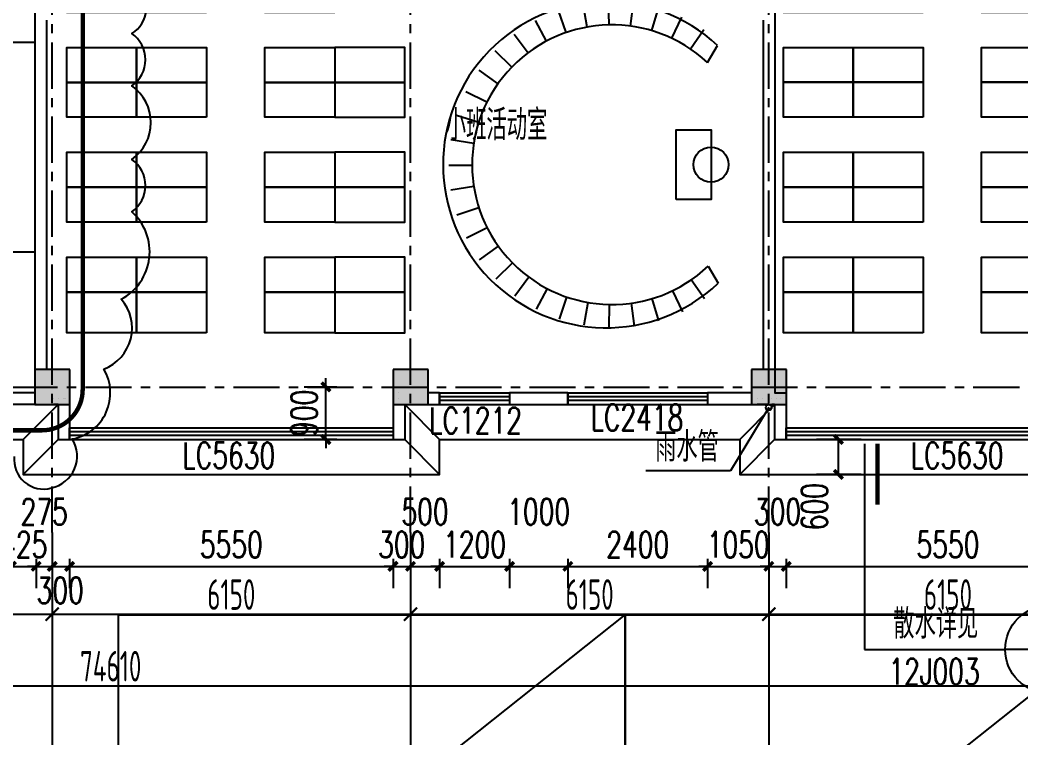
# Model space of a CAD drawing. Header units: millimetres. Extents: x -1048436 to -185795, y -983427 to 400387.
# Drawn here: x -717615 to -700435, y -511119 to -498794 of the extents above; entities that cross this region are included whole.
import ezdxf

# ---------------------------------------------------------------- set-up
doc = ezdxf.new("R2010")
doc.units = ezdxf.units.MM
doc.header["$LTSCALE"] = 500
doc.linetypes.add('DASH', pattern=[0.35, 0.25, -0.1])
doc.linetypes.add('一层轴网$0$CENTER', pattern=[50.8, 31.75, -6.35, 6.35, -6.35])
for name, color, linetype in [('COLUMN', 254, 'Continuous'), ('DIM_LEAD', 3, 'Continuous'), ('PUB_DIM', 3, 'Continuous'), ('PUB_HATCH', 8, 'Continuous'), ('PUB_TEXT', 7, 'Continuous'), ('WINDOW', 4, 'Continuous'), ('WINDOW_TEXT', 7, 'Continuous'), ('一层轴网$0$建-符号', 150, 'Continuous'), ('一层轴网$0$建-轴线', 1, '一层轴网$0$CENTER'), ('建-墙', 254, 'Continuous'), ('建-家具', 8, 'Continuous'), ('建-屋面-排水沟落水口', 175, 'Continuous'), ('建-平面-家具', 251, 'Continuous'), ('建-文字', 4, 'Continuous'), ('建-符号', 13, 'Continuous'), ('建-符号-箭头', 13, 'Continuous'), ('景-平面-绿化填充', 56, 'Continuous')]:
    doc.layers.add(name, color=color, linetype=linetype)
doc.layers.add('建-修改云', color=30, linetype='Continuous', plot=False)
doc.layers.add('建-非打-01', color=6, linetype='Continuous', plot=False)
doc.styles.add('_TCH_DIM', font='SIMPLEX', dxfattribs={"bigfont": 'GBCBIG'})
doc.styles.add('_TCH_DIM_T3', font='SIMPLEX', dxfattribs={"width": 0.705882, "bigfont": 'GBCBIG'})
doc.styles.add('_TCH_WINDOW', font='SIMPLEX', dxfattribs={"height": 3.5, "bigfont": 'GBCBIG'})
doc.styles.add('XD2008', font='xd-hzs.shx', dxfattribs={"width": 0.7, "bigfont": 'xd-hztxt.shx'})
doc.styles.add('一层轴网$0$XD2008_T3', font='xd-hzs.shx', dxfattribs={"width": 0.7, "bigfont": 'xd-hztxt.shx'})
doc.dimstyles.new('_TCH_ARCH&&150', dxfattribs={"dimtxt": 446.25, "dimasz": 150, "dimexe": 375, "dimexo": 450, "dimgap": 150, "dimtad": 1, "dimdec": 0, "dimzin": 0, "dimdsep": 46, "dimtxsty": '_TCH_DIM_T3', "dimblk": 'ARCHTICK', "dimcen": 0.09, "dimclrt": 7, "dimazin": 2, "dimtfac": 1, "dimtdec": 0, "dimtix": 1, "dimtmove": 2, "dimatfit": 3, "dimldrblk": 'ARCHTICK', "dimfxl": 1, "dimtolj": 1, "dimtzin": 0, "dimarcsym": 0})
doc.dimstyles.new('一层轴网$0$XD100&&150', dxfattribs={"dimtxt": 525, "dimasz": 225, "dimexe": 150, "dimexo": 150, "dimgap": 75, "dimtad": 1, "dimdec": 0, "dimdsep": 46, "dimtxsty": '一层轴网$0$XD2008_T3', "dimblk": '一层轴网$0$_ARCHTICK', "dimcen": 2.5, "dimdle": 150, "dimclrt": 7, "dimaunit": 1, "dimadec": 0, "dimazin": 0, "dimtfac": 1, "dimtdec": 0, "dimtix": 1, "dimtmove": 0, "dimatfit": 3, "dimfxl": 1, "dimtolj": 1, "dimtzin": 0, "dimarcsym": 0})

# ---------------------------------------------------------------- blocks, each defined once
blk = doc.blocks.new('tjytk')
at = {"layer": '建-家具'}
for p, q in [((22707351, -4836232), (22707280, -4835838)), ((22707711, -4835794), (22707720, -4836194)), ((22708092, -4836214), (22708144, -4835818)), ((22708568, -4835908), (22708455, -4836292)), ((22706991, -4836326), (22706860, -4835948)), ((22708803, -4836424), (22708974, -4836063)), ((22706650, -4836474), (22706462, -4836121)), ((22706096, -4836353), (22706336, -4836673)), ((22709350, -4836278), (22709125, -4836609)), ((22709416, -4836841), (22709589, -4836549)), ((22706057, -4836919), (22705771, -4836639)), ((22705493, -4836973), (22705819, -4837204)), ((22705628, -4837523), (22705270, -4837345)), ((22705107, -4837746), (22705488, -4837867)), ((22705404, -4838229), (22705008, -4838169)), ((22704976, -4838601), (22705376, -4838600)), ((22705406, -4838971), (22705011, -4839034)), ((22705112, -4839455), (22705492, -4839332)), ((22705634, -4839676), (22705277, -4839856)), ((22705502, -4840227), (22705827, -4839994)), ((22706066, -4840278), (22705781, -4840559)), ((22709425, -4840337), (22709600, -4840628)), ((22706109, -4840843), (22706347, -4840522)), ((22706662, -4840719), (22706476, -4841074)), ((22709363, -4840900), (22709136, -4840571)), ((22706875, -4841245), (22707003, -4840866)), ((22708583, -4841275), (22708468, -4840892)), ((22708814, -4840757), (22708988, -4841118)), ((22707364, -4840958), (22707295, -4841352)), ((22707727, -4841393), (22707734, -4840993)), ((22708105, -4840971), (22708159, -4841367))]:
    blk.add_line(p, q, dxfattribs=at)
at = {"layer": '建-家具', "elevation": 0}
blk.add_lwpolyline([(22708876, -4839194), (22708876, -4837994), (22709476, -4837994), (22709476, -4839194)], close=True, dxfattribs=at)
at = {"layer": '建-家具'}
blk.add_circle((22709476, -4838594), 300, dxfattribs=at)
for centre, radius in [((22707676, -4838594), 2800), ((22707776, -4838594), 2400)]:
    blk.add_arc(centre, radius, 46.9055, 313.4094, dxfattribs=at)
blk = doc.blocks.new('A$C3D0C7A98')
at = {"layer": '建-家具'}
for points in [[(-5000, 6730), (-6200, 6730), (-6200, 7330), (-5000, 7330)], [(-3800, 6730), (-5000, 6730), (-5000, 7330), (-3800, 7330)], [(-5000, 6130), (-6200, 6130), (-6200, 6730), (-5000, 6730)], [(-3800, 6130), (-5000, 6130), (-5000, 6730), (-3800, 6730)], [(-5000, 4930), (-6200, 4930), (-6200, 5530), (-5000, 5530)], [(-3800, 4930), (-5000, 4930), (-5000, 5530), (-3800, 5530)], [(-5000, 4330), (-6200, 4330), (-6200, 4930), (-5000, 4930)], [(-3800, 4330), (-5000, 4330), (-5000, 4930), (-3800, 4930)], [(-5000, 3130), (-6200, 3130), (-6200, 3730), (-5000, 3730)], [(-3800, 3130), (-5000, 3130), (-5000, 3730), (-3800, 3730)], [(-5000, 2530), (-6200, 2530), (-6200, 3130), (-5000, 3130)], [(-3800, 2530), (-5000, 2530), (-5000, 3130), (-3800, 3130)], [(-5000, 1330), (-6200, 1330), (-6200, 1930), (-5000, 1930)], [(-3800, 1330), (-5000, 1330), (-5000, 1930), (-3800, 1930)], [(-5000, 630), (-6200, 630), (-6200, 1330), (-5000, 1330)], [(-3800, 630), (-5000, 630), (-5000, 1330), (-3800, 1330)]]:
    blk.add_lwpolyline(points, close=True, dxfattribs=at)
at = {"layer": '建-家具', "elevation": 0}
for points in [[(-1600, 6730), (-2800, 6730), (-2800, 7330), (-1600, 7330)], [(-1600, 6130), (-2800, 6130), (-2800, 6730), (-1600, 6730)], [(-1600, 4930), (-2800, 4930), (-2800, 5530), (-1600, 5530)], [(-1600, 4930), (-400, 4930), (-400, 5530), (-1600, 5530)], [(-1600, 4330), (-2800, 4330), (-2800, 4930), (-1600, 4930)], [(-1600, 4330), (-400, 4330), (-400, 4930), (-1600, 4930)], [(-1600, 3130), (-2800, 3130), (-2800, 3730), (-1600, 3730)], [(-1600, 3130), (-400, 3130), (-400, 3730), (-1600, 3730)], [(-1600, 2530), (-2800, 2530), (-2800, 3130), (-1600, 3130)], [(-1600, 2530), (-400, 2530), (-400, 3130), (-1600, 3130)], [(-1600, 1330), (-2800, 1330), (-2800, 1930), (-1600, 1930)], [(-1600, 1330), (-400, 1330), (-400, 1930), (-1600, 1930)], [(-1600, 630), (-2800, 630), (-2800, 1330), (-1600, 1330)], [(-1600, 630), (-400, 630), (-400, 1330), (-1600, 1330)]]:
    blk.add_lwpolyline(points, close=True, dxfattribs=at)
at = {"layer": '建-家具', "linetype": 'Continuous', "extrusion": (0, 0, -1), "xscale": -1, "zscale": -1}
blk.add_blockref('tjytk', (22704618, 4842111), dxfattribs=at)
blk = doc.blocks.new('fdhgh')
at = {"layer": '景-平面-绿化填充'}
h = blk.add_hatch(dxfattribs=at)
h.set_pattern_fill('GRASS', color=256, scale=500, style=0)
h.set_pattern_definition([(90, (-26937.1, -803185.1), (-997.7955, 997.7955), [264.5807, -1731.0102]), (45, (-26937.1, -803185.1), (-997.7962, 997.7962), [264.5807, -1146.5161]), (135, (-26937.1, -803185.1), (-997.7962, -997.7962), [264.5807, -1146.5161])])
edge = h.paths.add_edge_path()
edge.add_line((-1391918, -533384), (-1391918, -500074))
edge.add_line((-1391918, -500074), (-1392920, -492192))
edge.add_line((-1392920, -492192), (-1460021, -492192))
edge.add_line((-1460021, -492192), (-1460021, -494283))
edge.add_arc((-1458021, -494283), 2000, 180, 270)
edge.add_line((-1458021, -496283), (-1434821, -496283))
edge.add_line((-1434821, -496283), (-1434821, -501283))
edge.add_line((-1434821, -501283), (-1452821, -501283))
edge.add_line((-1452821, -501283), (-1452821, -499283))
edge.add_line((-1452821, -499283), (-1458021, -499283))
edge.add_arc((-1458021, -501283), 2000, 90, 180)
edge.add_line((-1460021, -501283), (-1460021, -502283))
edge.add_line((-1460021, -502283), (-1406458, -502283))
edge.add_line((-1406458, -502283), (-1405476, -509988))
edge.add_line((-1405476, -509988), (-1405271, -509962))
edge.add_arc((-1405406, -508971), 1000, 277.7235, 360)
edge.add_line((-1404406, -508971), (-1404666, -506861))
edge.add_line((-1404666, -506861), (-1395440, -505688))
edge.add_line((-1395440, -505688), (-1393762, -518881))
edge.add_line((-1393762, -518881), (-1399615, -519626))
edge.add_arc((-1399489, -520618), 1000, 97.2475, 187.2475)
edge.add_line((-1400481, -520744), (-1400418, -521240))
edge.add_line((-1400418, -521240), (-1393573, -520369))
edge.add_line((-1393573, -520369), (-1391918, -533384))
edge = h.paths.add_edge_path()
edge.add_line((-1460644, -592730), (-1436235, -592730))
edge.add_line((-1436235, -592730), (-1436235, -590271))
edge.add_line((-1436235, -590271), (-1440973, -590271))
edge.add_line((-1440973, -590271), (-1440973, -582660))
edge.add_line((-1440973, -582660), (-1449771, -582659))
edge.add_line((-1449771, -582659), (-1449771, -583259))
edge.add_line((-1449771, -583259), (-1463873, -583259))
edge.add_line((-1463873, -583259), (-1463873, -584960))
edge.add_line((-1463873, -584960), (-1474580, -584960))
edge.add_line((-1474580, -584960), (-1476321, -583426))
edge.add_line((-1476321, -583426), (-1476321, -574192))
edge.add_line((-1476321, -574192), (-1481371, -574192))
edge.add_line((-1481371, -574192), (-1481371, -577350))
edge.add_arc((-1472371, -577350), 9000, 180, 247.0886)
edge.add_line((-1475875, -585640), (-1464599, -590406))
edge.add_arc((-1467358, -599627), 9626, 45.7713, 73.3481, ccw=False)
at = {"layer": '建-平面-家具', "linetype": 'Continuous'}
for p, q in [((-1435679, -592730), (-1427535, -586271)), ((-1426979, -592730), (-1418835, -586271))]:
    blk.add_line(p, q, dxfattribs=at)
for points in [[(-1436235, -586271), (-1427535, -586271), (-1427535, -592730)], [(-1436235, -592730), (-1436235, -586271)], [(-1427535, -586271), (-1418835, -586271), (-1418835, -592730)], [(-1427535, -592730), (-1427535, -586271)]]:
    blk.add_lwpolyline(points, dxfattribs=at)
blk = doc.blocks.new('一层轴网$0$_ARCHTICK')
at = {"color": 0, "linetype": 'ByBlock', "const_width": 0.15}
blk.add_lwpolyline([(-0.5, -0.5), (0.5, 0.5)], dxfattribs=at)
blk = doc.blocks.new('*D2902')
at = {"layer": 'Defpoints', "color": 0, "transparency": 16777216}
for p in [(30150, -2500), (36300, -2500), (36300, -3900)]:
    blk.add_point(p, dxfattribs=at)
at = {"layer": '一层轴网$0$建-符号', "color": 0, "lineweight": -2, "transparency": 16777216}
for p, q in [((30150, -2650), (30150, -4050)), ((36300, -2650), (36300, -4050)), ((30000, -3900), (36450, -3900))]:
    blk.add_line(p, q, dxfattribs=at)
at = {"layer": '一层轴网$0$建-符号', "color": 0, "lineweight": -2, "transparency": 16777216, "xscale": 225, "yscale": 225, "zscale": 225, "rotation": 180}
blk.add_blockref('一层轴网$0$_ARCHTICK', (30150, -3900), dxfattribs=at)
at = {"layer": '一层轴网$0$建-符号', "color": 0, "lineweight": -2, "transparency": 16777216, "xscale": 225, "yscale": 225, "zscale": 225}
blk.add_blockref('一层轴网$0$_ARCHTICK', (36300, -3900), dxfattribs=at)
at = {"layer": '一层轴网$0$建-符号', "color": 7, "transparency": 16777216, "insert": (33225, -3562.5), "char_height": 525, "attachment_point": 5, "style": '一层轴网$0$XD2008_T3'}
blk.add_mtext('\\A1;6150', dxfattribs=at)
blk = doc.blocks.new('*D2903')
at = {"layer": 'Defpoints', "color": 0, "transparency": 16777216}
for p in [(36300, -2500), (42450, -2500), (42450, -3900)]:
    blk.add_point(p, dxfattribs=at)
at = {"layer": '一层轴网$0$建-符号', "color": 0, "lineweight": -2, "transparency": 16777216}
for p, q in [((36300, -2650), (36300, -4050)), ((42450, -2650), (42450, -4050)), ((36150, -3900), (42600, -3900))]:
    blk.add_line(p, q, dxfattribs=at)
at = {"layer": '一层轴网$0$建-符号', "color": 0, "lineweight": -2, "transparency": 16777216, "xscale": 225, "yscale": 225, "zscale": 225, "rotation": 180}
blk.add_blockref('一层轴网$0$_ARCHTICK', (36300, -3900), dxfattribs=at)
at = {"layer": '一层轴网$0$建-符号', "color": 0, "lineweight": -2, "transparency": 16777216, "xscale": 225, "yscale": 225, "zscale": 225}
blk.add_blockref('一层轴网$0$_ARCHTICK', (42450, -3900), dxfattribs=at)
at = {"layer": '一层轴网$0$建-符号', "color": 7, "transparency": 16777216, "insert": (39375, -3562.5), "char_height": 525, "attachment_point": 5, "style": '一层轴网$0$XD2008_T3'}
blk.add_mtext('\\A1;6150', dxfattribs=at)
blk = doc.blocks.new('*D2904')
at = {"layer": 'Defpoints', "color": 0, "transparency": 16777216}
for p in [(42450, -2500), (48600, -2500), (48600, -3900)]:
    blk.add_point(p, dxfattribs=at)
at = {"layer": '一层轴网$0$建-符号', "color": 0, "lineweight": -2, "transparency": 16777216}
for p, q in [((42450, -2650), (42450, -4050)), ((48600, -2650), (48600, -4050)), ((42300, -3900), (48750, -3900))]:
    blk.add_line(p, q, dxfattribs=at)
at = {"layer": '一层轴网$0$建-符号', "color": 0, "lineweight": -2, "transparency": 16777216, "xscale": 225, "yscale": 225, "zscale": 225, "rotation": 180}
blk.add_blockref('一层轴网$0$_ARCHTICK', (42450, -3900), dxfattribs=at)
at = {"layer": '一层轴网$0$建-符号', "color": 0, "lineweight": -2, "transparency": 16777216, "xscale": 225, "yscale": 225, "zscale": 225}
blk.add_blockref('一层轴网$0$_ARCHTICK', (48600, -3900), dxfattribs=at)
at = {"layer": '一层轴网$0$建-符号', "color": 7, "transparency": 16777216, "insert": (45525, -3562.5), "char_height": 525, "attachment_point": 5, "style": '一层轴网$0$XD2008_T3'}
blk.add_mtext('\\A1;6150', dxfattribs=at)
blk = doc.blocks.new('*D2905')
at = {"layer": 'Defpoints', "color": 0, "transparency": 16777216}
for p in [(48600, -2500), (54750, -2500), (54750, -3900)]:
    blk.add_point(p, dxfattribs=at)
at = {"layer": '一层轴网$0$建-符号', "color": 0, "lineweight": -2, "transparency": 16777216}
for p, q in [((48600, -2650), (48600, -4050)), ((54750, -2650), (54750, -4050)), ((48450, -3900), (54900, -3900))]:
    blk.add_line(p, q, dxfattribs=at)
at = {"layer": '一层轴网$0$建-符号', "color": 0, "lineweight": -2, "transparency": 16777216, "xscale": 225, "yscale": 225, "zscale": 225, "rotation": 180}
blk.add_blockref('一层轴网$0$_ARCHTICK', (48600, -3900), dxfattribs=at)
at = {"layer": '一层轴网$0$建-符号', "color": 0, "lineweight": -2, "transparency": 16777216, "xscale": 225, "yscale": 225, "zscale": 225}
blk.add_blockref('一层轴网$0$_ARCHTICK', (54750, -3900), dxfattribs=at)
at = {"layer": '一层轴网$0$建-符号', "color": 7, "transparency": 16777216, "insert": (51675, -3562.5), "char_height": 525, "attachment_point": 5, "style": '一层轴网$0$XD2008_T3'}
blk.add_mtext('\\A1;6150', dxfattribs=at)
blk = doc.blocks.new('*D2910')
at = {"layer": 'Defpoints', "color": 0, "transparency": 16777216}
for p in [(0, -4275), (74610, -4275), (74610, -5130)]:
    blk.add_point(p, dxfattribs=at)
at = {"layer": '一层轴网$0$建-符号', "color": 0, "lineweight": -2, "transparency": 16777216}
for p, q in [((0, -4425), (0, -5280)), ((74610, -4425), (74610, -5280)), ((-150, -5130), (74760, -5130))]:
    blk.add_line(p, q, dxfattribs=at)
at = {"layer": '一层轴网$0$建-符号', "color": 0, "lineweight": -2, "transparency": 16777216, "xscale": 225, "yscale": 225, "zscale": 225, "rotation": 180}
blk.add_blockref('一层轴网$0$_ARCHTICK', (0, -5130), dxfattribs=at)
at = {"layer": '一层轴网$0$建-符号', "color": 0, "lineweight": -2, "transparency": 16777216, "xscale": 225, "yscale": 225, "zscale": 225}
blk.add_blockref('一层轴网$0$_ARCHTICK', (74610, -5130), dxfattribs=at)
at = {"layer": '一层轴网$0$建-符号', "color": 7, "transparency": 16777216, "insert": (37305, -4793), "char_height": 525, "attachment_point": 5, "style": '一层轴网$0$XD2008_T3'}
blk.add_mtext('\\A1;74610', dxfattribs=at)
blk = doc.blocks.new('A$C06EE1D4D')
at = {"layer": 'DIM_LEAD'}
for p, q in [((117055, 35075), (116397, 33986)), ((116397, 33986), (114948, 33986))]:
    blk.add_line(p, q, dxfattribs=at)
at = {"layer": '建-屋面-排水沟落水口'}
blk.add_circle((117055, 35075), 50, dxfattribs=at)
at = {"layer": 'PUB_TEXT', "style": '_TCH_DIM'}
blk.add_text('雨水管', height=506.4, dxfattribs=at).set_placement((115105, 34144))
blk = doc.blocks.new('_ArchTick')
at = {"color": 0, "linetype": 'ByBlock', "const_width": 0.4}
blk.add_lwpolyline([(-0.5, -0.5), (0.5, 0.5)], dxfattribs=at)
blk = doc.blocks.new('*D343')
at = {"layer": 'Defpoints', "color": 0, "transparency": 16777216}
for p in [(-703569, -505994), (-702730, -505994), (-702730, -506594)]:
    blk.add_point(p, dxfattribs=at)
at = {"layer": 'PUB_DIM', "color": 0, "lineweight": -2, "transparency": 16777216}
for p, q in [((-703180, -505994), (-703944, -505994)), ((-703569, -506594), (-703569, -505994)), ((-703180, -506594), (-703944, -506594))]:
    blk.add_line(p, q, dxfattribs=at)
at = {"layer": 'PUB_DIM', "color": 0, "lineweight": -2, "transparency": 16777216, "xscale": 150, "yscale": 150, "zscale": 150}
for p, rotation in [((-703569, -505994), 90), ((-703569, -506594), 270)]:
    blk.add_blockref('_ArchTick', p, dxfattribs=dict(at, rotation=rotation))
at = {"layer": 'PUB_DIM', "color": 7, "transparency": 16777216, "insert": (-703981, -507149), "char_height": 446.2, "attachment_point": 5, "rotation": 90, "style": '_TCH_DIM_T3'}
blk.add_mtext('\\A1;600', dxfattribs=at)
blk = doc.blocks.new('*D1748')
at = {"layer": 'Defpoints', "color": 0, "transparency": 16777216}
for p in [(-712365, -505094), (-711728, -505094), (-711728, -505994)]:
    blk.add_point(p, dxfattribs=at)
at = {"layer": 'PUB_DIM', "color": 0, "lineweight": -2, "transparency": 16777216}
for p, q in [((-712365, -505094), (-712365, -504944)), ((-712178, -505094), (-712740, -505094)), ((-712365, -505994), (-712365, -505094)), ((-712178, -505994), (-712740, -505994)), ((-712365, -505994), (-712365, -506144))]:
    blk.add_line(p, q, dxfattribs=at)
at = {"layer": 'PUB_DIM', "color": 0, "lineweight": -2, "transparency": 16777216, "xscale": 150, "yscale": 150, "zscale": 150}
for p, rotation in [((-712365, -505094), 270), ((-712365, -505994), 90)]:
    blk.add_blockref('_ArchTick', p, dxfattribs=dict(at, rotation=rotation))
at = {"layer": 'PUB_DIM', "color": 7, "transparency": 16777216, "insert": (-712739, -505544), "char_height": 446.2, "attachment_point": 5, "rotation": 90, "style": '_TCH_DIM_T3'}
blk.add_mtext('\\A1;900', dxfattribs=at)
blk = doc.blocks.new('*D2751')
at = {"layer": 'Defpoints', "color": 0, "transparency": 16777216}
for p in [(-717763, -507594), (-717338, -507594), (-717338, -508173)]:
    blk.add_point(p, dxfattribs=at)
at = {"layer": 'PUB_DIM', "color": 0, "lineweight": -2, "transparency": 16777216}
for p, q in [((-717763, -508173), (-717913, -508173)), ((-717763, -508044), (-717763, -508548)), ((-717763, -508173), (-717338, -508173)), ((-717338, -508044), (-717338, -508548)), ((-717338, -508173), (-717188, -508173))]:
    blk.add_line(p, q, dxfattribs=at)
at = {"layer": 'PUB_DIM', "color": 0, "lineweight": -2, "transparency": 16777216, "xscale": 150, "yscale": 150, "zscale": 150}
blk.add_blockref('_ArchTick', (-717763, -508173), dxfattribs=at)
at = {"layer": 'PUB_DIM', "color": 0, "lineweight": -2, "transparency": 16777216, "xscale": 150, "yscale": 150, "zscale": 150, "rotation": 180}
blk.add_blockref('_ArchTick', (-717338, -508173), dxfattribs=at)
at = {"layer": 'PUB_DIM', "color": 7, "transparency": 16777216, "insert": (-717550, -507800), "char_height": 446.2, "attachment_point": 5, "style": '_TCH_DIM_T3'}
blk.add_mtext('\\A1;425', dxfattribs=at)
blk = doc.blocks.new('*D2752')
at = {"layer": 'Defpoints', "color": 0, "transparency": 16777216}
for p in [(-717338, -507594), (-717063, -507594), (-717063, -508173)]:
    blk.add_point(p, dxfattribs=at)
at = {"layer": 'PUB_DIM', "color": 0, "lineweight": -2, "transparency": 16777216}
for p, q in [((-717338, -508173), (-717488, -508173)), ((-717338, -508044), (-717338, -508548)), ((-717338, -508173), (-717063, -508173)), ((-717063, -508044), (-717063, -508548)), ((-717063, -508173), (-716913, -508173))]:
    blk.add_line(p, q, dxfattribs=at)
at = {"layer": 'PUB_DIM', "color": 0, "lineweight": -2, "transparency": 16777216, "xscale": 150, "yscale": 150, "zscale": 150}
blk.add_blockref('_ArchTick', (-717338, -508173), dxfattribs=at)
at = {"layer": 'PUB_DIM', "color": 0, "lineweight": -2, "transparency": 16777216, "xscale": 150, "yscale": 150, "zscale": 150, "rotation": 180}
blk.add_blockref('_ArchTick', (-717063, -508173), dxfattribs=at)
at = {"layer": 'PUB_DIM', "color": 7, "transparency": 16777216, "insert": (-717200, -507235), "char_height": 446.2, "attachment_point": 5, "style": '_TCH_DIM_T3'}
blk.add_mtext('\\A1;275', dxfattribs=at)
blk = doc.blocks.new('*D2753')
at = {"layer": 'Defpoints', "color": 0, "transparency": 16777216}
for p in [(-717063, -507594), (-716763, -507594), (-716763, -508173)]:
    blk.add_point(p, dxfattribs=at)
at = {"layer": 'PUB_DIM', "color": 0, "lineweight": -2, "transparency": 16777216}
for p, q in [((-717063, -508044), (-717063, -508548)), ((-717063, -508173), (-716763, -508173)), ((-716763, -508044), (-716763, -508548))]:
    blk.add_line(p, q, dxfattribs=at)
at = {"layer": 'PUB_DIM', "color": 0, "lineweight": -2, "transparency": 16777216, "xscale": 150, "yscale": 150, "zscale": 150, "rotation": 180}
blk.add_blockref('_ArchTick', (-717063, -508173), dxfattribs=at)
at = {"layer": 'PUB_DIM', "color": 0, "lineweight": -2, "transparency": 16777216, "xscale": 150, "yscale": 150, "zscale": 150}
blk.add_blockref('_ArchTick', (-716763, -508173), dxfattribs=at)
at = {"layer": 'PUB_DIM', "color": 7, "transparency": 16777216, "insert": (-716925, -508585), "char_height": 446.2, "attachment_point": 5, "style": '_TCH_DIM_T3'}
blk.add_mtext('\\A1;300', dxfattribs=at)
blk = doc.blocks.new('*D2754')
at = {"layer": 'Defpoints', "color": 0, "transparency": 16777216}
for p in [(-716763, -507594), (-711213, -507594), (-711213, -508173)]:
    blk.add_point(p, dxfattribs=at)
at = {"layer": 'PUB_DIM', "color": 0, "lineweight": -2, "transparency": 16777216}
for p, q in [((-716763, -508044), (-716763, -508548)), ((-716763, -508173), (-711213, -508173)), ((-711213, -508044), (-711213, -508548))]:
    blk.add_line(p, q, dxfattribs=at)
at = {"layer": 'PUB_DIM', "color": 0, "lineweight": -2, "transparency": 16777216, "xscale": 150, "yscale": 150, "zscale": 150, "rotation": 180}
blk.add_blockref('_ArchTick', (-716763, -508173), dxfattribs=at)
at = {"layer": 'PUB_DIM', "color": 0, "lineweight": -2, "transparency": 16777216, "xscale": 150, "yscale": 150, "zscale": 150}
blk.add_blockref('_ArchTick', (-711213, -508173), dxfattribs=at)
at = {"layer": 'PUB_DIM', "color": 7, "transparency": 16777216, "insert": (-713988, -507800), "char_height": 446.2, "attachment_point": 5, "style": '_TCH_DIM_T3'}
blk.add_mtext('\\A1;5550', dxfattribs=at)
blk = doc.blocks.new('*D2755')
at = {"layer": 'Defpoints', "color": 0, "transparency": 16777216}
for p in [(-711213, -507594), (-710913, -507594), (-710913, -508173)]:
    blk.add_point(p, dxfattribs=at)
at = {"layer": 'PUB_DIM', "color": 0, "lineweight": -2, "transparency": 16777216}
for p, q in [((-711213, -508173), (-711363, -508173)), ((-711213, -508044), (-711213, -508548)), ((-711213, -508173), (-710913, -508173)), ((-710913, -508044), (-710913, -508548)), ((-710913, -508173), (-710763, -508173))]:
    blk.add_line(p, q, dxfattribs=at)
at = {"layer": 'PUB_DIM', "color": 0, "lineweight": -2, "transparency": 16777216, "xscale": 150, "yscale": 150, "zscale": 150}
blk.add_blockref('_ArchTick', (-711213, -508173), dxfattribs=at)
at = {"layer": 'PUB_DIM', "color": 0, "lineweight": -2, "transparency": 16777216, "xscale": 150, "yscale": 150, "zscale": 150, "rotation": 180}
blk.add_blockref('_ArchTick', (-710913, -508173), dxfattribs=at)
at = {"layer": 'PUB_DIM', "color": 7, "transparency": 16777216, "insert": (-711063, -507800), "char_height": 446.2, "attachment_point": 5, "style": '_TCH_DIM_T3'}
blk.add_mtext('\\A1;300', dxfattribs=at)
blk = doc.blocks.new('*D2756')
at = {"layer": 'Defpoints', "color": 0, "transparency": 16777216}
for p in [(-710913, -507594), (-710413, -507594), (-710413, -508173)]:
    blk.add_point(p, dxfattribs=at)
at = {"layer": 'PUB_DIM', "color": 0, "lineweight": -2, "transparency": 16777216}
for p, q in [((-710913, -508044), (-710913, -508548)), ((-710913, -508173), (-710413, -508173)), ((-710413, -508044), (-710413, -508548))]:
    blk.add_line(p, q, dxfattribs=at)
at = {"layer": 'PUB_DIM', "color": 0, "lineweight": -2, "transparency": 16777216, "xscale": 150, "yscale": 150, "zscale": 150, "rotation": 180}
blk.add_blockref('_ArchTick', (-710913, -508173), dxfattribs=at)
at = {"layer": 'PUB_DIM', "color": 0, "lineweight": -2, "transparency": 16777216, "xscale": 150, "yscale": 150, "zscale": 150}
blk.add_blockref('_ArchTick', (-710413, -508173), dxfattribs=at)
at = {"layer": 'PUB_DIM', "color": 7, "transparency": 16777216, "insert": (-710663, -507235), "char_height": 446.2, "attachment_point": 5, "style": '_TCH_DIM_T3'}
blk.add_mtext('\\A1;500', dxfattribs=at)
blk = doc.blocks.new('*D2757')
at = {"layer": 'Defpoints', "color": 0, "transparency": 16777216}
for p in [(-710413, -507594), (-709213, -507594), (-709213, -508173)]:
    blk.add_point(p, dxfattribs=at)
at = {"layer": 'PUB_DIM', "color": 0, "lineweight": -2, "transparency": 16777216}
for p, q in [((-710413, -508173), (-710563, -508173)), ((-710413, -508044), (-710413, -508548)), ((-710413, -508173), (-709213, -508173)), ((-709213, -508044), (-709213, -508548)), ((-709213, -508173), (-709063, -508173))]:
    blk.add_line(p, q, dxfattribs=at)
at = {"layer": 'PUB_DIM', "color": 0, "lineweight": -2, "transparency": 16777216, "xscale": 150, "yscale": 150, "zscale": 150}
blk.add_blockref('_ArchTick', (-710413, -508173), dxfattribs=at)
at = {"layer": 'PUB_DIM', "color": 0, "lineweight": -2, "transparency": 16777216, "xscale": 150, "yscale": 150, "zscale": 150, "rotation": 180}
blk.add_blockref('_ArchTick', (-709213, -508173), dxfattribs=at)
at = {"layer": 'PUB_DIM', "color": 7, "transparency": 16777216, "insert": (-709813, -507800), "char_height": 446.2, "attachment_point": 5, "style": '_TCH_DIM_T3'}
blk.add_mtext('\\A1;1200', dxfattribs=at)
blk = doc.blocks.new('*D2758')
at = {"layer": 'Defpoints', "color": 0, "transparency": 16777216}
for p in [(-709213, -507594), (-708213, -507594), (-708213, -508173)]:
    blk.add_point(p, dxfattribs=at)
at = {"layer": 'PUB_DIM', "color": 0, "lineweight": -2, "transparency": 16777216}
for p, q in [((-709213, -508044), (-709213, -508548)), ((-709213, -508173), (-708213, -508173)), ((-708213, -508044), (-708213, -508548))]:
    blk.add_line(p, q, dxfattribs=at)
at = {"layer": 'PUB_DIM', "color": 0, "lineweight": -2, "transparency": 16777216, "xscale": 150, "yscale": 150, "zscale": 150, "rotation": 180}
blk.add_blockref('_ArchTick', (-709213, -508173), dxfattribs=at)
at = {"layer": 'PUB_DIM', "color": 0, "lineweight": -2, "transparency": 16777216, "xscale": 150, "yscale": 150, "zscale": 150}
blk.add_blockref('_ArchTick', (-708213, -508173), dxfattribs=at)
at = {"layer": 'PUB_DIM', "color": 7, "transparency": 16777216, "insert": (-708713, -507235), "char_height": 446.2, "attachment_point": 5, "style": '_TCH_DIM_T3'}
blk.add_mtext('\\A1;1000', dxfattribs=at)
blk = doc.blocks.new('*D2759')
at = {"layer": 'Defpoints', "color": 0, "transparency": 16777216}
for p in [(-708213, -507594), (-705813, -507594), (-705813, -508173)]:
    blk.add_point(p, dxfattribs=at)
at = {"layer": 'PUB_DIM', "color": 0, "lineweight": -2, "transparency": 16777216}
for p, q in [((-708213, -508044), (-708213, -508548)), ((-708213, -508173), (-705813, -508173)), ((-705813, -508044), (-705813, -508548))]:
    blk.add_line(p, q, dxfattribs=at)
at = {"layer": 'PUB_DIM', "color": 0, "lineweight": -2, "transparency": 16777216, "xscale": 150, "yscale": 150, "zscale": 150, "rotation": 180}
blk.add_blockref('_ArchTick', (-708213, -508173), dxfattribs=at)
at = {"layer": 'PUB_DIM', "color": 0, "lineweight": -2, "transparency": 16777216, "xscale": 150, "yscale": 150, "zscale": 150}
blk.add_blockref('_ArchTick', (-705813, -508173), dxfattribs=at)
at = {"layer": 'PUB_DIM', "color": 7, "transparency": 16777216, "insert": (-707013, -507800), "char_height": 446.2, "attachment_point": 5, "style": '_TCH_DIM_T3'}
blk.add_mtext('\\A1;2400', dxfattribs=at)
blk = doc.blocks.new('*D2760')
at = {"layer": 'Defpoints', "color": 0, "transparency": 16777216}
for p in [(-705813, -507594), (-704763, -507594), (-704763, -508173)]:
    blk.add_point(p, dxfattribs=at)
at = {"layer": 'PUB_DIM', "color": 0, "lineweight": -2, "transparency": 16777216}
for p, q in [((-705813, -508173), (-705963, -508173)), ((-705813, -508044), (-705813, -508548)), ((-705813, -508173), (-704763, -508173)), ((-704763, -508044), (-704763, -508548)), ((-704763, -508173), (-704613, -508173))]:
    blk.add_line(p, q, dxfattribs=at)
at = {"layer": 'PUB_DIM', "color": 0, "lineweight": -2, "transparency": 16777216, "xscale": 150, "yscale": 150, "zscale": 150}
blk.add_blockref('_ArchTick', (-705813, -508173), dxfattribs=at)
at = {"layer": 'PUB_DIM', "color": 0, "lineweight": -2, "transparency": 16777216, "xscale": 150, "yscale": 150, "zscale": 150, "rotation": 180}
blk.add_blockref('_ArchTick', (-704763, -508173), dxfattribs=at)
at = {"layer": 'PUB_DIM', "color": 7, "transparency": 16777216, "insert": (-705288, -507800), "char_height": 446.2, "attachment_point": 5, "style": '_TCH_DIM_T3'}
blk.add_mtext('\\A1;1050', dxfattribs=at)
blk = doc.blocks.new('*D2761')
at = {"layer": 'Defpoints', "color": 0, "transparency": 16777216}
for p in [(-704763, -507594), (-704463, -507594), (-704463, -508173)]:
    blk.add_point(p, dxfattribs=at)
at = {"layer": 'PUB_DIM', "color": 0, "lineweight": -2, "transparency": 16777216}
for p, q in [((-704763, -508173), (-704913, -508173)), ((-704763, -508044), (-704763, -508548)), ((-704763, -508173), (-704463, -508173)), ((-704463, -508044), (-704463, -508548)), ((-704463, -508173), (-704313, -508173))]:
    blk.add_line(p, q, dxfattribs=at)
at = {"layer": 'PUB_DIM', "color": 0, "lineweight": -2, "transparency": 16777216, "xscale": 150, "yscale": 150, "zscale": 150}
blk.add_blockref('_ArchTick', (-704763, -508173), dxfattribs=at)
at = {"layer": 'PUB_DIM', "color": 0, "lineweight": -2, "transparency": 16777216, "xscale": 150, "yscale": 150, "zscale": 150, "rotation": 180}
blk.add_blockref('_ArchTick', (-704463, -508173), dxfattribs=at)
at = {"layer": 'PUB_DIM', "color": 7, "transparency": 16777216, "insert": (-704613, -507235), "char_height": 446.2, "attachment_point": 5, "style": '_TCH_DIM_T3'}
blk.add_mtext('\\A1;300', dxfattribs=at)
blk = doc.blocks.new('*D2762')
at = {"layer": 'Defpoints', "color": 0, "transparency": 16777216}
for p in [(-704463, -507594), (-698913, -507594), (-698913, -508173)]:
    blk.add_point(p, dxfattribs=at)
at = {"layer": 'PUB_DIM', "color": 0, "lineweight": -2, "transparency": 16777216}
for p, q in [((-704463, -508044), (-704463, -508548)), ((-704463, -508173), (-698913, -508173)), ((-698913, -508044), (-698913, -508548))]:
    blk.add_line(p, q, dxfattribs=at)
at = {"layer": 'PUB_DIM', "color": 0, "lineweight": -2, "transparency": 16777216, "xscale": 150, "yscale": 150, "zscale": 150, "rotation": 180}
blk.add_blockref('_ArchTick', (-704463, -508173), dxfattribs=at)
at = {"layer": 'PUB_DIM', "color": 0, "lineweight": -2, "transparency": 16777216, "xscale": 150, "yscale": 150, "zscale": 150}
blk.add_blockref('_ArchTick', (-698913, -508173), dxfattribs=at)
at = {"layer": 'PUB_DIM', "color": 7, "transparency": 16777216, "insert": (-701688, -507800), "char_height": 446.2, "attachment_point": 5, "style": '_TCH_DIM_T3'}
blk.add_mtext('\\A1;5550', dxfattribs=at)
blk = doc.blocks.new('$TCHSYS$WIN2D')
for p, q in [((-0.5, 0.5), (0.5, 0.5)), ((-0.5, 0.5), (-0.5, -0.5)), ((0.5, 0.5), (0.5, -0.5)), ((0.5, 0.1667), (-0.5, 0.1667)), ((0.5, -0.1667), (-0.5, -0.1667)), ((-0.5, -0.5), (0.5, -0.5))]:
    blk.add_line(p, q)
blk = doc.blocks.new('一层轴网')
at = {"layer": '一层轴网$0$建-符号'}
for p, q in [((36300, -2500), (36300, -6670)), ((42450, -2500), (42450, -6670)), ((48600, -2500), (48600, -6670))]:
    blk.add_line(p, q, dxfattribs=at)
at = {"layer": '一层轴网$0$建-轴线', "ltscale": 0.05}
blk.add_line((-2500, 0), (77110, 0), dxfattribs=at)
for points in [[(36300, -2500), (36300, 29500)], [(42450, -2500), (42450, 29500)], [(48600, -2500), (48600, 29500)]]:
    blk.add_lwpolyline(points, dxfattribs=at)
at = {"layer": '一层轴网$0$建-符号'}
for p1, p2, distance, picture, middle in [((30150, -2500), (36300, -2500), -1400, '*D2902', (33225, -3562.5)), ((36300, -2500), (42450, -2500), -1400, '*D2903', (39375, -3562.5)), ((42450, -2500), (48600, -2500), -1400, '*D2904', (45525, -3562.5)), ((48600, -2500), (54750, -2500), -1400, '*D2905', (51675, -3562.5)), ((0, -4275), (74610, -4275), -855, '*D2910', (37305, -4792.5))]:
    dim = blk.add_aligned_dim(p1=p1, p2=p2, distance=distance, dimstyle='一层轴网$0$XD100&&150', dxfattribs=at)
    dim.commit()
    dim.dimension.update_dxf_attribs({"geometry": picture, "text_midpoint": middle})

msp = doc.modelspace()

# ---------------------------------------------------------------- hatches: boundary and pattern name
at = {"layer": 'PUB_HATCH'}
for points in [[(-717361.4, -504793.8), (-717361.4, -505393.8), (-716761.4, -505393.8), (-716761.4, -504793.8)], [(-711211.4, -504793.8), (-711211.4, -505393.8), (-710611.4, -505393.8), (-710611.4, -504793.8)], [(-705061.4, -504793.8), (-705061.4, -505393.8), (-704461.4, -505393.8), (-704461.4, -504793.8)]]:
    msp.add_hatch(color=256, dxfattribs=at).paths.add_polyline_path(points)

# ---------------------------------------------------------------- linework, layer by layer
for p, q in [((-719112.7, -499174), (-717362.7, -499174)), ((-720662.7, -502774), (-717362.7, -502774))]:
    msp.add_line(p, q)
at = {"layer": 'COLUMN'}
for p, q in [((-717361.4, -504793.8), (-717361.4, -505393.8)), ((-716761.4, -504793.8), (-717361.4, -504793.8)), ((-716761.4, -505393.8), (-716761.4, -504793.8)), ((-711211.4, -504793.8), (-711211.4, -505393.8)), ((-710611.4, -504793.8), (-711211.4, -504793.8)), ((-710611.4, -505393.8), (-710611.4, -504793.8)), ((-705061.4, -504793.8), (-705061.4, -505393.8)), ((-704461.4, -504793.8), (-705061.4, -504793.8)), ((-704461.4, -505393.8), (-704461.4, -504793.8)), ((-717361.4, -505393.8), (-716761.4, -505393.8)), ((-711211.4, -505393.8), (-710611.4, -505393.8)), ((-705061.4, -505393.8), (-704461.4, -505393.8))]:
    msp.add_line(p, q, dxfattribs=at)
at = {"layer": '建-修改云'}
msp.add_line((-711112.7, -505394), (-704978.1, -505394), dxfattribs=at)
at = {"layer": '建-墙'}
for p, q in [((-717362.7, -498494), (-717362.7, -505194)), ((-717162.7, -498793.8), (-717162.7, -504793.8)), ((-704862.2, -498793.8), (-704862.2, -504793.8)), ((-704662.2, -498793.8), (-704662.2, -504793.8)), ((-717362.7, -505194), (-717762.7, -505194)), ((-711212.7, -505094), (-711212.7, -505294)), ((-711211.4, -505094), (-711212.7, -505094)), ((-711211.4, -505194), (-711212.7, -505194)), ((-711212.7, -505194), (-711212.7, -505794)), ((-711112.7, -505094), (-711112.7, -505094)), ((-711112.7, -505194), (-711112.7, -505194)), ((-710412.7, -505194), (-710611.4, -505194)), ((-710412.7, -505394), (-710412.7, -505194)), ((-708212.7, -505194), (-709212.7, -505194)), ((-709212.7, -505194), (-709212.7, -505394)), ((-708212.7, -505394), (-708212.7, -505194)), ((-705061.4, -505194), (-705812.7, -505194)), ((-705812.7, -505194), (-705812.7, -505394)), ((-717337.7, -505394), (-717762.7, -505394)), ((-717037.7, -505294), (-717037.7, -505294)), ((-717037.7, -505394), (-717037.7, -505393.8)), ((-716962.7, -505394), (-717037.7, -505394)), ((-716962.7, -505393.8), (-716962.7, -505994)), ((-716950.2, -505294), (-716950.2, -505294)), ((-716862.7, -505294), (-716862.7, -505294)), ((-716862.7, -505294), (-716862.7, -505294)), ((-716850.2, -505294), (-716850.2, -505294)), ((-716837.7, -505294), (-716837.7, -505294)), ((-716837.7, -505394), (-716837.7, -505393.8)), ((-716837.7, -505394), (-716762.7, -505394)), ((-716762.7, -505393.8), (-716762.7, -505794)), ((-711112.7, -505294), (-711112.7, -505294)), ((-711012.7, -505394), (-710412.7, -505394)), ((-711012.7, -505394), (-711012.7, -505994)), ((-709212.7, -505394), (-708212.7, -505394)), ((-705812.7, -505394), (-704962.2, -505394)), ((-704962.8, -505294), (-704962.8, -505294)), ((-704962.8, -505394), (-704962.8, -505393.8)), ((-704762.7, -505394), (-704962.8, -505394)), ((-704862.7, -505294), (-704862.7, -505294)), ((-704762.7, -505294), (-704762.7, -505294)), ((-704762.7, -505394), (-704762.7, -505393.8)), ((-704712.6, -505294), (-704712.6, -505294)), ((-704712.6, -505394), (-704712.6, -505393.8)), ((-704662.7, -505394), (-704712.6, -505394)), ((-704662.7, -505393.8), (-704662.7, -505994)), ((-704637.6, -505294), (-704637.6, -505294)), ((-704562.7, -505294), (-704562.7, -505294)), ((-704462.7, -505393.8), (-704462.7, -505794)), ((-716762.7, -505994), (-716762.7, -505794)), ((-711212.7, -505794), (-711212.7, -505994)), ((-704462.7, -505994), (-704462.7, -505794)), ((-716962.7, -505994), (-716762.7, -505994)), ((-711212.7, -505994), (-711012.7, -505994)), ((-704662.7, -505994), (-704462.7, -505994))]:
    msp.add_line(p, q, dxfattribs=at)
at = {"layer": '建-屋面-排水沟落水口'}
for p, q in [((-717562.7, -505994), (-716962.7, -505394)), ((-711012.7, -505394), (-710412.7, -505994)), ((-705262.8, -505994), (-704662.7, -505394)), ((-717562.7, -506594), (-716962.7, -505994)), ((-711012.7, -505994), (-710412.7, -506594)), ((-704662.7, -505994), (-705262.8, -506594))]:
    msp.add_line(p, q, dxfattribs=at)
msp.add_lwpolyline([(-744762.7, -505994), (-717562.7, -505994), (-717562.7, -506594), (-710412.7, -506594), (-710412.7, -505994), (-705262.8, -505994), (-705262.8, -506594), (-694812.7, -506594), (-694812.7, -505994), (-690112.7, -505994), (-690112.7, -506594), (-679262.7, -506594), (-679262.7, -506044), (-679262.7, -491594)], dxfattribs=at)
at = {"layer": '建-符号'}
for p, q in [((-703121.7, -506066.9), (-703121.7, -509597.7)), ((-703121.7, -509597.7), (-700706.7, -509597.7)), ((-699206.7, -509597.7), (-700706.7, -509597.7))]:
    msp.add_line(p, q, dxfattribs=at)
at = {"layer": '建-符号', "const_width": 75}
msp.add_lwpolyline([(-702896.7, -506066.9), (-702896.7, -507114.1)], dxfattribs=at)
at = {"layer": '建-符号'}
msp.add_circle((-699956.7, -509597.7), 750, dxfattribs=at)
at = {"layer": '建-符号-箭头', "linetype": 'DASH', "ltscale": 2, "const_width": 75}
msp.add_lwpolyline([(-721139.3, -497889.6, -0.4142136), (-720439.3, -497189.6), (-717238.9, -497189.6, -0.4142136), (-716538.9, -497889.6), (-716538.9, -505137.7, -0.4142136), (-717238.9, -505837.7), (-720439.3, -505837.7, -0.4142136), (-721139.3, -505137.7)], format="xyb", close=True, dxfattribs=at)
at = {"layer": '建-非打-01'}
msp.add_lwpolyline([(-704662.2, -492494), (-704662.2, -505194), (-704462.7, -505194), (-704462.7, -505794), (-695612.9, -505794), (-695612.4, -505194), (-692562.2, -505194), (-692562.2, -492494), (-694362.7, -492494), (-694362.7, -495544), (-703062.7, -495544), (-703062.7, -492494)], close=True, dxfattribs=at)
msp.add_lwpolyline([(-717712.5, -506286, 0.5325543), (-717077, -506826.1, 0.5205671), (-717077, -506826.1, 0.5205671), (-716716.8, -505986, 0.5205671), (-716716.8, -505986, 0.5205671), (-716176.4, -504785.9, 0.5205671), (-716176.4, -504785.9, 0.5205671), (-715876.2, -503585.8, 0.5205671), (-715876.2, -503585.8, 0.5205671), (-715696, -502085.7, 0.5205671), (-715696, -502085.7, 0.5205671), (-715696, -501185.6, 0.5205671), (-715696, -501185.6, 0.5205671), (-715696, -499925.5, 0.5205671), (-715696, -499925.5, 0.5205671), (-715696, -499025.4, 0.5205671), (-715696, -499025.4, 0.5205671), (-715636, -498185.4, 0.5205671)], format="xyb", dxfattribs=at)

# ---------------------------------------------------------------- block references
for name, p in [('fdhgh', (720308.8, 77265.7)), ('一层轴网', (-753362.7, -505094)), ('A$C06EE1D4D', (-821819.6, -540518.5)), ('A$C3D0C7A98', (-710612.7, -504794)), ('A$C3D0C7A98', (-698312.6, -504793.6))]:
    msp.add_blockref(name, p)
at = {"layer": 'WINDOW'}
ref = msp.add_blockref('$TCHSYS$WIN2D', (-709812.7, -505294), dxfattribs=dict(at, xscale=-1200, yscale=-200, zscale=-1200, rotation=180))
ref.add_attrib('A', 'LC1212', (-710592.7, -505892.1), dxfattribs={"layer": 'WINDOW_TEXT', "height": 446.25, "style": '_TCH_WINDOW', "width": 0.705882})
ref = msp.add_blockref('$TCHSYS$WIN2D', (-707012.7, -505294), dxfattribs=dict(at, xscale=-2400, yscale=-200, zscale=-2400, rotation=180))
ref.add_attrib('A', 'LC2418', (-707822.7, -505842.1), dxfattribs={"layer": 'WINDOW_TEXT', "height": 446.25, "style": '_TCH_WINDOW', "width": 0.705882})
ref = msp.add_blockref('$TCHSYS$WIN2D', (-713987.7, -505894), dxfattribs=dict(at, xscale=-5550, yscale=-200, zscale=-5550, rotation=180))
ref.add_attrib('A', 'LC5630', (-714827.7, -506492.1), dxfattribs={"layer": 'WINDOW_TEXT', "height": 446.25, "style": '_TCH_WINDOW', "width": 0.705882})
ref = msp.add_blockref('$TCHSYS$WIN2D', (-701687.7, -505894), dxfattribs=dict(at, xscale=-5550, yscale=-200, zscale=-5550, rotation=180.0000000000125))
ref.add_attrib('A', 'LC5630', (-702327.7, -506492.1), dxfattribs={"layer": 'WINDOW_TEXT', "height": 446.25, "style": '_TCH_WINDOW', "width": 0.705882})

# ---------------------------------------------------------------- texts
at = {"layer": 'PUB_TEXT', "style": '_TCH_DIM'}
msp.add_text('散水详见', height=506.38, dxfattribs=at).set_placement((-702626.3, -509412.2))
at = {"layer": 'PUB_TEXT', "style": '_TCH_DIM', "width": 0.705882}
msp.add_text('12J003', height=446.25, dxfattribs=at).set_placement((-702709.2, -510201.4))
at = {"layer": '建-文字', "style": 'XD2008', "width": 0.7}
msp.add_text('小班活动室', height=525, dxfattribs=at).set_placement((-710308.4, -500858.4))

# ---------------------------------------------------------------- dimensions: what is measured, and where the dimension line sits
at = {"layer": 'PUB_DIM'}
for p1, p2, distance, picture, middle in [((-711727.9, -505994), (-711727.9, -505094), 637.5, '*D1748', (-712738.5, -505544)), ((-717762.7, -507594), (-717337.7, -507594), -578.8, '*D2751', (-717550.2, -507799.7)), ((-716762.7, -507594), (-711212.7, -507594), -578.8, '*D2754', (-713987.7, -507799.7)), ((-711212.7, -507594), (-710912.7, -507594), -578.8, '*D2755', (-711062.7, -507799.7)), ((-710412.7, -507594), (-709212.7, -507594), -578.8, '*D2757', (-709812.7, -507799.7)), ((-708212.7, -507594), (-705812.7, -507594), -578.8, '*D2759', (-707012.7, -507799.7)), ((-705812.7, -507594), (-704762.7, -507594), -578.8, '*D2760', (-705287.7, -507799.7)), ((-704462.7, -507594), (-698912.7, -507594), -578.8, '*D2762', (-701687.7, -507799.7))]:
    dim = msp.add_aligned_dim(p1=p1, p2=p2, distance=distance, dimstyle='_TCH_ARCH&&150', dxfattribs=at)
    dim.commit()
    dim.dimension.update_dxf_attribs({"geometry": picture, "text_midpoint": middle})
for base, p1, p2, angle, picture, middle in [((-703568.5, -505994), (-702729.7, -506594), (-702729.7, -505994), 90, '*D343', (-703981, -507149)), ((-717062.7, -508172.8), (-717337.7, -507594), (-717062.7, -507594), 0, '*D2752', (-717200.2, -507235.3)), ((-710412.7, -508172.8), (-710912.7, -507594), (-710412.7, -507594), 0, '*D2756', (-710662.7, -507235.3)), ((-708212.7, -508172.8), (-709212.7, -507594), (-708212.7, -507594), 0, '*D2758', (-708712.7, -507235.3)), ((-704462.7, -508172.8), (-704762.7, -507594), (-704462.7, -507594), 0, '*D2761', (-704612.7, -507235.3)), ((-716762.7, -508172.8), (-717062.7, -507594), (-716762.7, -507594), 0, '*D2753', (-716925.2, -508585.3))]:
    dim = msp.add_linear_dim(base=base, p1=p1, p2=p2, angle=angle, dimstyle='_TCH_ARCH&&150', dxfattribs=at)
    dim.commit()
    dim.dimension.update_dxf_attribs({"geometry": picture, "text_midpoint": middle, "dimtype": 129})

doc.saveas('drawing.dxf')
